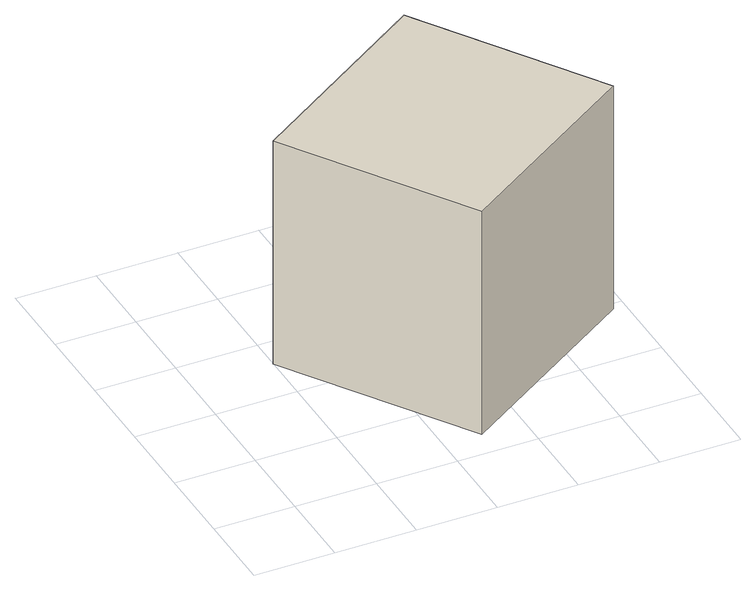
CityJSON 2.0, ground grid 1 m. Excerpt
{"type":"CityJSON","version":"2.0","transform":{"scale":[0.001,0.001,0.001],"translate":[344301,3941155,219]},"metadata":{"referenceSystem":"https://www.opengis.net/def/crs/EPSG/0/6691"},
"CityObjects":{
"building1":{"type":"Building","attributes":{"BuildingIDAttribute.prefecture":"14","BuildingIDAttribute.city":"14151","BuildingDetailAttribute.surveyYear":2015,"BuildingLandSlideRiskAttribute.description":"1","BuildingLandSlideRiskAttribute.areaType":"1"},"geometry":[{"type":"Solid","lod":"1","boundaries":[[[[0,1,2,3]],[[2,4,5,3]],[[1,6,4,2]],[[0,7,6,1]],[[3,5,7,0]],[[4,6,7,5]]]]}]}
},
"vertices":[
[3377,4159,520],[4850,1902,520],[2472,350,520],[998,2598,520],[2472,350,3520],[998,2598,3520],[4850,1902,3520],[3377,4159,3520]
]}
